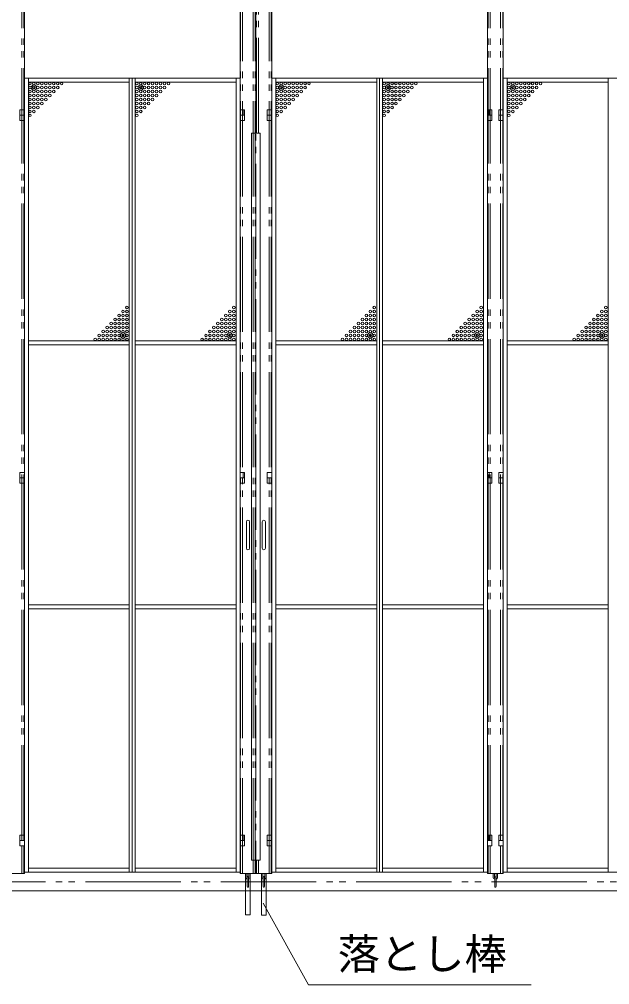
# Model space of a CAD drawing. Units: millimetres, scale not verified. Extents: x -9305 to 9305, y -6415 to 6415.
# Drawn here: x -4804 to -2571, y -3601 to 50 of the extents above; entities that cross this region are included whole.
import ezdxf
from ezdxf.enums import TextEntityAlignment as Align

# ---------------------------------------------------------------- set-up
doc = ezdxf.new("R2010")
doc.units = ezdxf.units.MM
doc.header["$LTSCALE"] = 40
doc.header["$PDMODE"] = 32
doc.header["$PDSIZE"] = 20
doc.linetypes.add('DOUBLE_CHAIN2', pattern=[12.8, 9, -1, 0.6, -0.6, 0.6, -1])
for name, color, linetype, lineweight in [('0-4_CLG-45', 134, 'Continuous', 18), ('0-8_TEXT', 134, 'Continuous', 18), ('0-9_ﾒッｼュﾊﾟﾈﾙ用ﾌﾞﾛッｸ', 134, 'Continuous', 18)]:
    doc.layers.add(name, color=color, linetype=linetype, lineweight=lineweight)
doc.styles.add('ＭＳ ゴシック', font='')
doc.styles.get('ＭＳ ゴシック').set_extended_font_data('MS Gothic')

msp = doc.modelspace()

# ---------------------------------------------------------------- linework, layer by layer
at = {"layer": '0-4_CLG-45', "linetype": 'DOUBLE_CHAIN2'}
for p, q in [((-4795.2, -3055.15), (-4795.2, 1039.64)), ((-4787.5, -3055.15), (-4787.5, 1039.64)), ((-3967.19, -3180.15), (-3967.19, 1039.64)), ((-3959.5, -3180.15), (-3959.5, 1039.64)), ((-3919.5, -3180.15), (-3919.5, 1039.64)), ((-3911.8, -3180.15), (-3911.8, 1039.64)), ((-3909.5, 1039.64), (-3909.5, -3180.15)), ((-3907.2, -380.29), (-3907.2, 1039.64)), ((-3899.5, -380.29), (-3899.5, 1039.64)), ((-3859.5, -3180.15), (-3859.5, 1039.64)), ((-3851.8, -3180.15), (-3851.8, 1039.64)), ((-3031.2, -3055.15), (-3031.2, 1039.64)), ((-3023.5, -3055.15), (-3023.5, 1039.64)), ((-2983.5, -3055.15), (-2983.5, 1039.64)), ((-2975.8, -3055.15), (-2975.8, 1039.64)), ((-4795.2, -3180.14), (-4795.2, -3075.15)), ((-4787.5, -3180.14), (-4787.5, -3075.15)), ((-3031.2, -3180.14), (-3031.2, -3075.15)), ((-3023.5, -3180.14), (-3023.5, -3075.15)), ((-2983.5, -3180.14), (-2983.5, -3075.15)), ((-2975.8, -3180.14), (-2975.8, -3075.15)), ((-3907.2, -3180.15), (-3907.2, -3130.15)), ((-3899.5, -3180.15), (-3899.5, -3130.15)), ((-2145.8, -3211.76), (-6547.18, -3211.76))]:
    msp.add_line(p, q, dxfattribs=at)
at = {"layer": '0-4_CLG-45'}
for p, q in [((-4785.2, -3180.14), (-4785.2, 1039.64)), ((-3969.49, 1039.64), (-3969.49, -3180.36)), ((-3909.5, -380.29), (-3909.5, 1039.64)), ((-3849.5, -3180.15), (-3849.5, 1039.64)), ((-3033.5, 1039.64), (-3033.5, -3180.36)), ((-2973.5, -3180.14), (-2973.5, 1039.64)), ((-4785.2, -172.35), (-4785.2, -3175.35)), ((-3969.2, -172.35), (-4785.2, -172.35)), ((-4770.2, -3175.35), (-4770.2, -172.35)), ((-4388.2, -3175.35), (-4388.2, -172.35)), ((-4377.2, -3175.35), (-4377.2, -172.35)), ((-4366.2, -3175.35), (-4366.2, -172.35)), ((-3984.2, -3175.35), (-3984.2, -172.35)), ((-3969.2, -172.35), (-3969.2, -3175.35)), ((-3849.5, -172.35), (-3849.5, -3175.35)), ((-3033.5, -172.35), (-3849.5, -172.35)), ((-3834.5, -3175.35), (-3834.5, -172.35)), ((-3452.5, -3175.35), (-3452.5, -172.35)), ((-3441.5, -3175.35), (-3441.5, -172.35)), ((-3430.5, -3175.35), (-3430.5, -172.35)), ((-3048.5, -3175.35), (-3048.5, -172.35)), ((-3033.5, -172.35), (-3033.5, -3175.35)), ((-2973.5, -172.35), (-2973.5, -3175.35)), ((-2157.5, -172.35), (-2973.5, -172.35)), ((-2958.5, -3175.35), (-2958.5, -172.35)), ((-2576.5, -3175.35), (-2576.5, -172.35)), ((-4388.2, -187.35), (-4770.2, -187.35)), ((-4366.2, -187.35), (-3984.2, -187.35)), ((-3452.5, -187.35), (-3834.5, -187.35)), ((-3430.5, -187.35), (-3048.5, -187.35)), ((-2576.5, -187.35), (-2958.5, -187.35)), ((-4802.2, -292.35), (-4802.2, -332.35)), ((-4785.2, -292.35), (-4802.2, -292.35)), ((-4802.2, -312.35), (-4785.2, -312.35)), ((-4785.2, -335.29), (-4785.2, -315.29)), ((-3957.19, -312.35), (-3957.19, -292.35)), ((-3849.5, -292.35), (-3866.5, -292.35)), ((-3866.5, -312.35), (-3849.5, -312.35)), ((-3033.5, -335.29), (-3033.5, -315.29)), ((-3027.5, -312.35), (-3027.5, -292.35)), ((-3016.5, -312.35), (-3016.5, -332.35)), ((-2990.5, -292.35), (-2990.5, -332.35)), ((-2973.5, -292.35), (-2990.5, -292.35)), ((-2990.5, -312.35), (-2973.5, -312.35)), ((-2973.5, -335.29), (-2973.5, -315.29)), ((-4802.2, -332.35), (-4785.2, -332.35)), ((-3016.5, -332.35), (-3033.5, -332.35)), ((-2990.5, -332.35), (-2973.5, -332.35)), ((-4388.2, -1166.35), (-4770.2, -1166.35)), ((-4366.2, -1166.35), (-3984.2, -1166.35)), ((-3452.5, -1166.35), (-3834.5, -1166.35)), ((-3430.5, -1166.35), (-3048.5, -1166.35)), ((-2576.5, -1166.35), (-2958.5, -1166.35)), ((-4388.2, -1181.35), (-4770.2, -1181.35)), ((-4366.2, -1181.35), (-3984.2, -1181.35)), ((-3452.5, -1181.35), (-3834.5, -1181.35)), ((-3430.5, -1181.35), (-3048.5, -1181.35)), ((-2576.5, -1181.35), (-2958.5, -1181.35)), ((-3957.19, -1683.85), (-3957.19, -1663.85)), ((-3027.5, -1683.85), (-3027.5, -1663.85)), ((-4802.2, -1703.85), (-4802.2, -1683.85)), ((-4802.2, -1683.85), (-4785.2, -1683.85)), ((-4802.2, -1703.85), (-4785.2, -1703.85)), ((-4785.2, -1685.22), (-4785.2, -1705.22)), ((-3016.5, -1683.85), (-3033.5, -1683.85)), ((-3033.5, -1685.22), (-3033.5, -1705.22)), ((-3016.5, -1703.85), (-3033.5, -1703.85)), ((-3016.5, -1703.85), (-3016.5, -1683.85)), ((-2990.5, -1703.85), (-2990.5, -1683.85)), ((-2990.5, -1683.85), (-2973.5, -1683.85)), ((-2990.5, -1703.85), (-2973.5, -1703.85)), ((-2973.5, -1685.22), (-2973.5, -1705.22)), ((-3945.5, -1850.22), (-3945.5, -1950.21)), ((-3933.5, -1850.22), (-3933.5, -1950.21)), ((-3885.5, -1850.22), (-3885.5, -1950.21)), ((-3873.5, -1850.22), (-3873.5, -1950.21)), ((-4388.2, -2164.57), (-4770.2, -2164.57)), ((-4388.2, -2179.57), (-4770.2, -2179.57)), ((-4366.2, -2164.57), (-3984.2, -2164.57)), ((-4366.2, -2179.57), (-3984.2, -2179.57)), ((-3452.5, -2164.57), (-3834.5, -2164.57)), ((-3452.5, -2179.57), (-3834.5, -2179.57)), ((-3430.5, -2164.57), (-3048.5, -2164.57)), ((-3430.5, -2179.57), (-3048.5, -2179.57)), ((-2576.5, -2164.57), (-2958.5, -2164.57)), ((-2576.5, -2179.57), (-2958.5, -2179.57)), ((-4802.2, -3075.35), (-4802.2, -3055.35)), ((-4802.2, -3055.35), (-4785.2, -3055.35)), ((-4785.2, -3055.15), (-4785.2, -3075.15)), ((-3957.19, -3055.35), (-3957.19, -3035.35)), ((-3033.5, -3055.15), (-3033.5, -3075.15)), ((-3027.5, -3055.35), (-3027.5, -3035.35)), ((-3016.5, -3075.35), (-3016.5, -3055.35)), ((-2990.5, -3075.35), (-2990.5, -3055.35)), ((-2990.5, -3055.35), (-2973.5, -3055.35)), ((-2973.5, -3055.15), (-2973.5, -3075.15)), ((-4802.2, -3075.35), (-4785.2, -3075.35)), ((-3016.5, -3075.35), (-3033.5, -3075.35)), ((-2990.5, -3075.35), (-2973.5, -3075.35)), ((-3909.5, -3180.15), (-3909.5, -3130.15)), ((-3969.2, -3175.35), (-4785.2, -3175.35)), ((-4388.2, -3160.35), (-4770.2, -3160.35)), ((-4366.2, -3160.35), (-3984.2, -3160.35)), ((-3033.5, -3175.35), (-3849.5, -3175.35)), ((-3452.5, -3160.35), (-3834.5, -3160.35)), ((-3430.5, -3160.35), (-3048.5, -3160.35)), ((-2157.5, -3175.35), (-2973.5, -3175.35)), ((-2576.5, -3160.35), (-2958.5, -3160.35)), ((-4845.2, -3180.36), (-4785.2, -3180.36)), ((-3909.5, -3180.36), (-3969.49, -3180.36)), ((-3948, -3180.15), (-3948, -3193.65)), ((-3943, -3180.15), (-3943, -3193.65)), ((-3942, -3194.65), (-3942, -3229.65)), ((-3937, -3194.65), (-3937, -3229.65)), ((-3936, -3180.15), (-3936, -3193.65)), ((-3931, -3180.15), (-3931, -3193.65)), ((-3909.5, -3180.36), (-3849.5, -3180.36)), ((-3888, -3180.15), (-3888, -3193.65)), ((-3883, -3180.15), (-3883, -3193.65)), ((-3882, -3194.65), (-3882, -3229.65)), ((-3877, -3194.65), (-3877, -3229.65)), ((-3876, -3180.15), (-3876, -3193.65)), ((-3871, -3180.15), (-3871, -3193.65)), ((-3033.5, -3180.36), (-2973.5, -3180.36)), ((-3012, -3180.36), (-3012, -3193.86)), ((-3007, -3180.36), (-3007, -3193.86)), ((-3006, -3194.86), (-3006, -3229.85)), ((-3001, -3194.86), (-3001, -3229.85)), ((-3000, -3180.36), (-3000, -3193.86)), ((-2995, -3180.36), (-2995, -3193.86)), ((-1855.04, -3245.33), (-6998.64, -3245.33))]:
    msp.add_line(p, q, dxfattribs=at)
for points in [[(-3969.49, -332.35), (-3952.2, -332.35), (-3952.2, -312.35), (-3969.49, -312.35)], [(-3969.2, -292.35), (-3952.2, -292.35), (-3952.2, -312.35), (-3969.2, -312.35)], [(-3866.5, -292.35), (-3866.5, -332.35), (-3849.5, -332.35)], [(-3033.5, -292.35), (-3016.5, -292.35), (-3016.5, -312.35), (-3033.5, -312.35)], [(-4785.2, -1663.85), (-4802.2, -1663.85), (-4802.2, -1683.85), (-4785.2, -1683.85)], [(-3969.2, -1663.85), (-3952.2, -1663.85), (-3952.2, -1683.85), (-3969.2, -1683.85)], [(-3849.5, -1663.85), (-3866.5, -1663.85), (-3866.5, -1683.85), (-3849.5, -1683.85)], [(-3033.5, -1663.85), (-3016.5, -1663.85), (-3016.5, -1683.85)], [(-2973.5, -1663.85), (-2990.5, -1663.85), (-2990.5, -1683.85), (-2973.5, -1683.85)], [(-3969.49, -1703.85), (-3952.2, -1703.85), (-3952.2, -1683.86), (-3969.49, -1683.86)], [(-4785.2, -3055.35), (-4802.2, -3055.35), (-4802.2, -3035.35), (-4785.2, -3035.35)], [(-3969.49, -3075.36), (-3952.2, -3075.36), (-3952.2, -3055.36), (-3969.49, -3055.36)], [(-3969.2, -3055.35), (-3952.2, -3055.35), (-3952.2, -3035.35), (-3969.2, -3035.35)], [(-3849.5, -3055.35), (-3866.5, -3055.35), (-3866.5, -3035.35), (-3849.5, -3035.35)], [(-3033.5, -3055.35), (-3016.5, -3055.35), (-3016.5, -3035.35), (-3033.5, -3035.35)], [(-2973.5, -3055.35), (-2990.5, -3055.35), (-2990.5, -3035.35), (-2973.5, -3035.35)]]:
    msp.add_lwpolyline(points, dxfattribs=at)
for points in [[(-3893.5, -3130.15), (-3925.49, -3130.15), (-3925.49, -380.29), (-3893.5, -380.29)], [(-3849.5, -1703.85), (-3866.5, -1703.85), (-3866.5, -1683.86), (-3849.5, -1683.86)], [(-3849.5, -3075.36), (-3866.5, -3075.36), (-3866.5, -3055.36), (-3849.5, -3055.36)], [(-3948.62, -3180.56), (-3931.22, -3180.56), (-3931.22, -3336.76), (-3948.62, -3336.76)], [(-3887.72, -3180.16), (-3871.12, -3180.16), (-3871.12, -3337.46), (-3887.72, -3337.46)]]:
    msp.add_lwpolyline(points, close=True, dxfattribs=at)
for centre, radius, start, end in [((-3939.5, -1850.22), 6, 0, 180), ((-3879.5, -1850.22), 6, 0, 180), ((-3939.5, -1950.21), 6, 180, 0), ((-3879.5, -1950.21), 6, 180, 0), ((-3939.5, -3193.65), 8.5, 180, 252.895), ((-3939.5, -3193.65), 3.5, 180, 224.415), ((-3939.5, -3194.65), 2.5, 0, 180), ((-3939.5, -3193.65), 8.5, 287.105, 0), ((-3939.5, -3193.65), 3.5, 315.585, 0), ((-3879.5, -3193.65), 8.5, 180, 252.895), ((-3879.5, -3193.65), 3.5, 180, 224.415), ((-3879.5, -3194.65), 2.5, 0, 180), ((-3879.5, -3193.65), 8.5, 287.105, 0), ((-3879.5, -3193.65), 3.5, 315.585, 0), ((-3003.5, -3193.86), 8.5, 180, 252.895), ((-3003.5, -3193.86), 3.5, 180, 224.415), ((-3003.5, -3194.86), 2.5, 0, 180), ((-3003.5, -3193.86), 8.5, 287.105, 0), ((-3003.5, -3193.86), 3.5, 315.585, 0), ((-3939.5, -3229.65), 2.5, 180, 0), ((-3879.5, -3229.65), 2.5, 180, 0), ((-3003.5, -3229.85), 2.5, 180, 0)]:
    msp.add_arc(centre, radius, start, end, dxfattribs=at)
at = {"layer": '0-8_TEXT'}
for q in [(-3882.54, -3292.75), (-2868.07, -3600.67)]:
    msp.add_line((-3710.95, -3600.67), q, dxfattribs=at)
at = {"layer": '0-9_ﾒッｼュﾊﾟﾈﾙ用ﾌﾞﾛッｸ'}
for centre in [(-4764.2, -193.35), (-4764.2, -208.35), (-4764.2, -223.35), (-4749.2, -193.35), (-4749.2, -208.35), (-4749.2, -223.35), (-4734.2, -193.35), (-4734.2, -208.35), (-4734.2, -223.35), (-4719.2, -193.35), (-4719.2, -208.35), (-4719.2, -223.35), (-4704.2, -193.35), (-4704.2, -208.35), (-4704.2, -223.35), (-4689.2, -193.35), (-4689.2, -208.35), (-4689.2, -223.35), (-4674.2, -193.35), (-4674.2, -208.35), (-4674.2, -223.35), (-4659.2, -193.35), (-4659.2, -208.35), (-4644.2, -193.35), (-4360.2, -193.35), (-4360.2, -208.35), (-4360.2, -223.35), (-4345.2, -193.35), (-4345.2, -208.35), (-4345.2, -223.35), (-4330.2, -193.35), (-4330.2, -208.35), (-4330.2, -223.35), (-4315.2, -193.35), (-4315.2, -208.35), (-4315.2, -223.35), (-4300.2, -193.35), (-4300.2, -208.35), (-4300.2, -223.35), (-4285.2, -193.35), (-4285.2, -208.35), (-4285.2, -223.35), (-4270.2, -193.35), (-4270.2, -208.35), (-4270.2, -223.35), (-4255.2, -193.35), (-4255.2, -208.35), (-4240.2, -193.35), (-3828.5, -193.35), (-3828.5, -208.35), (-3828.5, -223.35), (-3813.5, -193.35), (-3813.5, -208.35), (-3813.5, -223.35), (-3798.5, -193.35), (-3798.5, -208.35), (-3798.5, -223.35), (-3783.5, -193.35), (-3783.5, -208.35), (-3783.5, -223.35), (-3768.5, -193.35), (-3768.5, -208.35), (-3768.5, -223.35), (-3753.5, -193.35), (-3753.5, -208.35), (-3753.5, -223.35), (-3738.5, -193.35), (-3738.5, -208.35), (-3738.5, -223.35), (-3723.5, -193.35), (-3723.5, -208.35), (-3708.5, -193.35), (-3424.5, -193.35), (-3424.5, -208.35), (-3424.5, -223.35), (-3409.5, -193.35), (-3409.5, -208.35), (-3409.5, -223.35), (-3394.5, -193.35), (-3394.5, -208.35), (-3394.5, -223.35), (-3379.5, -193.35), (-3379.5, -208.35), (-3379.5, -223.35), (-3364.5, -193.35), (-3364.5, -208.35), (-3364.5, -223.35), (-3349.5, -193.35), (-3349.5, -208.35), (-3349.5, -223.35), (-3334.5, -193.35), (-3334.5, -208.35), (-3334.5, -223.35), (-3319.5, -193.35), (-3319.5, -208.35), (-3304.5, -193.35), (-2952.5, -193.35), (-2952.5, -208.35), (-2952.5, -223.35), (-2937.5, -193.35), (-2937.5, -208.35), (-2937.5, -223.35), (-2922.5, -193.35), (-2922.5, -208.35), (-2922.5, -223.35), (-2907.5, -193.35), (-2907.5, -208.35), (-2907.5, -223.35), (-2892.5, -193.35), (-2892.5, -208.35), (-2892.5, -223.35), (-2877.5, -193.35), (-2877.5, -208.35), (-2877.5, -223.35), (-2862.5, -193.35), (-2862.5, -208.35), (-2862.5, -223.35), (-2847.5, -193.35), (-2847.5, -208.35), (-2832.5, -193.35), (-4764.2, -238.35), (-4764.2, -253.35), (-4749.2, -238.35), (-4749.2, -253.35), (-4734.2, -238.35), (-4734.2, -253.35), (-4719.2, -238.35), (-4719.2, -253.35), (-4704.2, -238.35), (-4704.2, -253.35), (-4689.2, -238.35), (-4360.2, -238.35), (-4360.2, -253.35), (-4345.2, -238.35), (-4345.2, -253.35), (-4330.2, -238.35), (-4330.2, -253.35), (-4315.2, -238.35), (-4315.2, -253.35), (-4300.2, -238.35), (-4300.2, -253.35), (-4285.2, -238.35), (-3828.5, -238.35), (-3828.5, -253.35), (-3813.5, -238.35), (-3813.5, -253.35), (-3798.5, -238.35), (-3798.5, -253.35), (-3783.5, -238.35), (-3783.5, -253.35), (-3768.5, -238.35), (-3768.5, -253.35), (-3753.5, -238.35), (-3424.5, -238.35), (-3424.5, -253.35), (-3409.5, -238.35), (-3409.5, -253.35), (-3394.5, -238.35), (-3394.5, -253.35), (-3379.5, -238.35), (-3379.5, -253.35), (-3364.5, -238.35), (-3364.5, -253.35), (-3349.5, -238.35), (-2952.5, -238.35), (-2952.5, -253.35), (-2937.5, -238.35), (-2937.5, -253.35), (-2922.5, -238.35), (-2922.5, -253.35), (-2907.5, -238.35), (-2907.5, -253.35), (-2892.5, -238.35), (-2892.5, -253.35), (-2877.5, -238.35), (-4764.2, -268.35), (-4764.2, -283.35), (-4749.2, -268.35), (-4749.2, -283.35), (-4734.2, -268.35), (-4734.2, -283.35), (-4719.2, -268.35), (-4360.2, -268.35), (-4360.2, -283.35), (-4345.2, -268.35), (-4345.2, -283.35), (-4330.2, -268.35), (-4330.2, -283.35), (-4315.2, -268.35), (-3828.5, -268.35), (-3828.5, -283.35), (-3813.5, -268.35), (-3813.5, -283.35), (-3798.5, -268.35), (-3798.5, -283.35), (-3783.5, -268.35), (-3424.5, -268.35), (-3424.5, -283.35), (-3409.5, -268.35), (-3409.5, -283.35), (-3394.5, -268.35), (-3394.5, -283.35), (-3379.5, -268.35), (-2952.5, -268.35), (-2952.5, -283.35), (-2937.5, -268.35), (-2937.5, -283.35), (-2922.5, -268.35), (-2922.5, -283.35), (-2907.5, -268.35), (-4764.2, -298.35), (-4764.2, -313.35), (-4749.2, -298.35), (-4360.2, -298.35), (-4360.2, -313.35), (-4345.2, -298.35), (-3828.5, -298.35), (-3828.5, -313.35), (-3813.5, -298.35), (-3424.5, -298.35), (-3424.5, -313.35), (-3409.5, -298.35), (-2952.5, -298.35), (-2952.5, -313.35), (-2937.5, -298.35), (-4412.2, -1055.35), (-4397.2, -1040.35), (-4397.2, -1055.35), (-4008.2, -1055.35), (-3993.2, -1040.35), (-3993.2, -1055.35), (-3476.5, -1055.35), (-3461.5, -1040.35), (-3461.5, -1055.35), (-3072.5, -1055.35), (-3057.5, -1040.35), (-3057.5, -1055.35), (-2600.5, -1055.35), (-2585.5, -1040.35), (-2585.5, -1055.35), (-4442.2, -1085.35), (-4427.2, -1070.35), (-4427.2, -1085.35), (-4412.2, -1070.35), (-4412.2, -1085.35), (-4397.2, -1070.35), (-4397.2, -1085.35), (-4038.2, -1085.35), (-4023.2, -1070.35), (-4023.2, -1085.35), (-4008.2, -1070.35), (-4008.2, -1085.35), (-3993.2, -1070.35), (-3993.2, -1085.35), (-3506.5, -1085.35), (-3491.5, -1070.35), (-3491.5, -1085.35), (-3476.5, -1070.35), (-3476.5, -1085.35), (-3461.5, -1070.35), (-3461.5, -1085.35), (-3102.5, -1085.35), (-3087.5, -1070.35), (-3087.5, -1085.35), (-3072.5, -1070.35), (-3072.5, -1085.35), (-3057.5, -1070.35), (-3057.5, -1085.35), (-2630.5, -1085.35), (-2615.5, -1070.35), (-2615.5, -1085.35), (-2600.5, -1070.35), (-2600.5, -1085.35), (-2585.5, -1070.35), (-2585.5, -1085.35), (-4487.2, -1130.35), (-4472.2, -1115.35), (-4472.2, -1130.35), (-4457.2, -1100.35), (-4457.2, -1115.35), (-4457.2, -1130.35), (-4442.2, -1100.35), (-4442.2, -1115.35), (-4442.2, -1130.35), (-4427.2, -1100.35), (-4427.2, -1115.35), (-4427.2, -1130.35), (-4412.2, -1100.35), (-4412.2, -1115.35), (-4412.2, -1130.35), (-4397.2, -1100.35), (-4397.2, -1115.35), (-4397.2, -1130.35), (-4083.2, -1130.35), (-4068.2, -1115.35), (-4068.2, -1130.35), (-4053.2, -1100.35), (-4053.2, -1115.35), (-4053.2, -1130.35), (-4038.2, -1100.35), (-4038.2, -1115.35), (-4038.2, -1130.35), (-4023.2, -1100.35), (-4023.2, -1115.35), (-4023.2, -1130.35), (-4008.2, -1100.35), (-4008.2, -1115.35), (-4008.2, -1130.35), (-3993.2, -1100.35), (-3993.2, -1115.35), (-3993.2, -1130.35), (-3551.5, -1130.35), (-3536.5, -1115.35), (-3536.5, -1130.35), (-3521.5, -1100.35), (-3521.5, -1115.35), (-3521.5, -1130.35), (-3506.5, -1100.35), (-3506.5, -1115.35), (-3506.5, -1130.35), (-3491.5, -1100.35), (-3491.5, -1115.35), (-3491.5, -1130.35), (-3476.5, -1100.35), (-3476.5, -1115.35), (-3476.5, -1130.35), (-3461.5, -1100.35), (-3461.5, -1115.35), (-3461.5, -1130.35), (-3147.5, -1130.35), (-3132.5, -1115.35), (-3132.5, -1130.35), (-3117.5, -1100.35), (-3117.5, -1115.35), (-3117.5, -1130.35), (-3102.5, -1100.35), (-3102.5, -1115.35), (-3102.5, -1130.35), (-3087.5, -1100.35), (-3087.5, -1115.35), (-3087.5, -1130.35), (-3072.5, -1100.35), (-3072.5, -1115.35), (-3072.5, -1130.35), (-3057.5, -1100.35), (-3057.5, -1115.35), (-3057.5, -1130.35), (-2675.5, -1130.35), (-2660.5, -1115.35), (-2660.5, -1130.35), (-2645.5, -1100.35), (-2645.5, -1115.35), (-2645.5, -1130.35), (-2630.5, -1100.35), (-2630.5, -1115.35), (-2630.5, -1130.35), (-2615.5, -1100.35), (-2615.5, -1115.35), (-2615.5, -1130.35), (-2600.5, -1100.35), (-2600.5, -1115.35), (-2600.5, -1130.35), (-2585.5, -1100.35), (-2585.5, -1115.35), (-2585.5, -1130.35), (-4517.2, -1160.35), (-4502.2, -1145.35), (-4502.2, -1160.35), (-4487.2, -1145.35), (-4487.2, -1160.35), (-4472.2, -1145.35), (-4472.2, -1160.35), (-4457.2, -1145.35), (-4457.2, -1160.35), (-4442.2, -1145.35), (-4442.2, -1160.35), (-4427.2, -1145.35), (-4427.2, -1160.35), (-4412.2, -1145.35), (-4412.2, -1160.35), (-4397.2, -1145.35), (-4397.2, -1160.35), (-4113.2, -1160.35), (-4098.2, -1145.35), (-4098.2, -1160.35), (-4083.2, -1145.35), (-4083.2, -1160.35), (-4068.2, -1145.35), (-4068.2, -1160.35), (-4053.2, -1145.35), (-4053.2, -1160.35), (-4038.2, -1145.35), (-4038.2, -1160.35), (-4023.2, -1145.35), (-4023.2, -1160.35), (-4008.2, -1145.35), (-4008.2, -1160.35), (-3993.2, -1145.35), (-3993.2, -1160.35), (-3581.5, -1160.35), (-3566.5, -1145.35), (-3566.5, -1160.35), (-3551.5, -1145.35), (-3551.5, -1160.35), (-3536.5, -1145.35), (-3536.5, -1160.35), (-3521.5, -1145.35), (-3521.5, -1160.35), (-3506.5, -1145.35), (-3506.5, -1160.35), (-3491.5, -1145.35), (-3491.5, -1160.35), (-3476.5, -1145.35), (-3476.5, -1160.35), (-3461.5, -1145.35), (-3461.5, -1160.35), (-3177.5, -1160.35), (-3162.5, -1145.35), (-3162.5, -1160.35), (-3147.5, -1145.35), (-3147.5, -1160.35), (-3132.5, -1145.35), (-3132.5, -1160.35), (-3117.5, -1145.35), (-3117.5, -1160.35), (-3102.5, -1145.35), (-3102.5, -1160.35), (-3087.5, -1145.35), (-3087.5, -1160.35), (-3072.5, -1145.35), (-3072.5, -1160.35), (-3057.5, -1145.35), (-3057.5, -1160.35), (-2705.5, -1160.35), (-2690.5, -1145.35), (-2690.5, -1160.35), (-2675.5, -1145.35), (-2675.5, -1160.35), (-2660.5, -1145.35), (-2660.5, -1160.35), (-2645.5, -1145.35), (-2645.5, -1160.35), (-2630.5, -1145.35), (-2630.5, -1160.35), (-2615.5, -1145.35), (-2615.5, -1160.35), (-2600.5, -1145.35), (-2600.5, -1160.35), (-2585.5, -1145.35), (-2585.5, -1160.35)]:
    msp.add_circle(centre, 5, dxfattribs=at)
for p in [(-4749.2, -208.35), (-4345.2, -208.35), (-3813.5, -208.35), (-3409.5, -208.35), (-2937.5, -208.35), (-4412.2, -1145.35), (-4008.2, -1145.35), (-3476.5, -1145.35), (-3072.5, -1145.35), (-2600.5, -1145.35)]:
    msp.add_point(p, dxfattribs=at)

# ---------------------------------------------------------------- texts
at = {"layer": '0-8_TEXT', "style": 'ＭＳ ゴシック'}
msp.add_text('落とし棒', height=117.3, dxfattribs=at).set_placement((-3600.21, -3578.21), align=Align.BOTTOM_LEFT)

doc.saveas('drawing.dxf')
